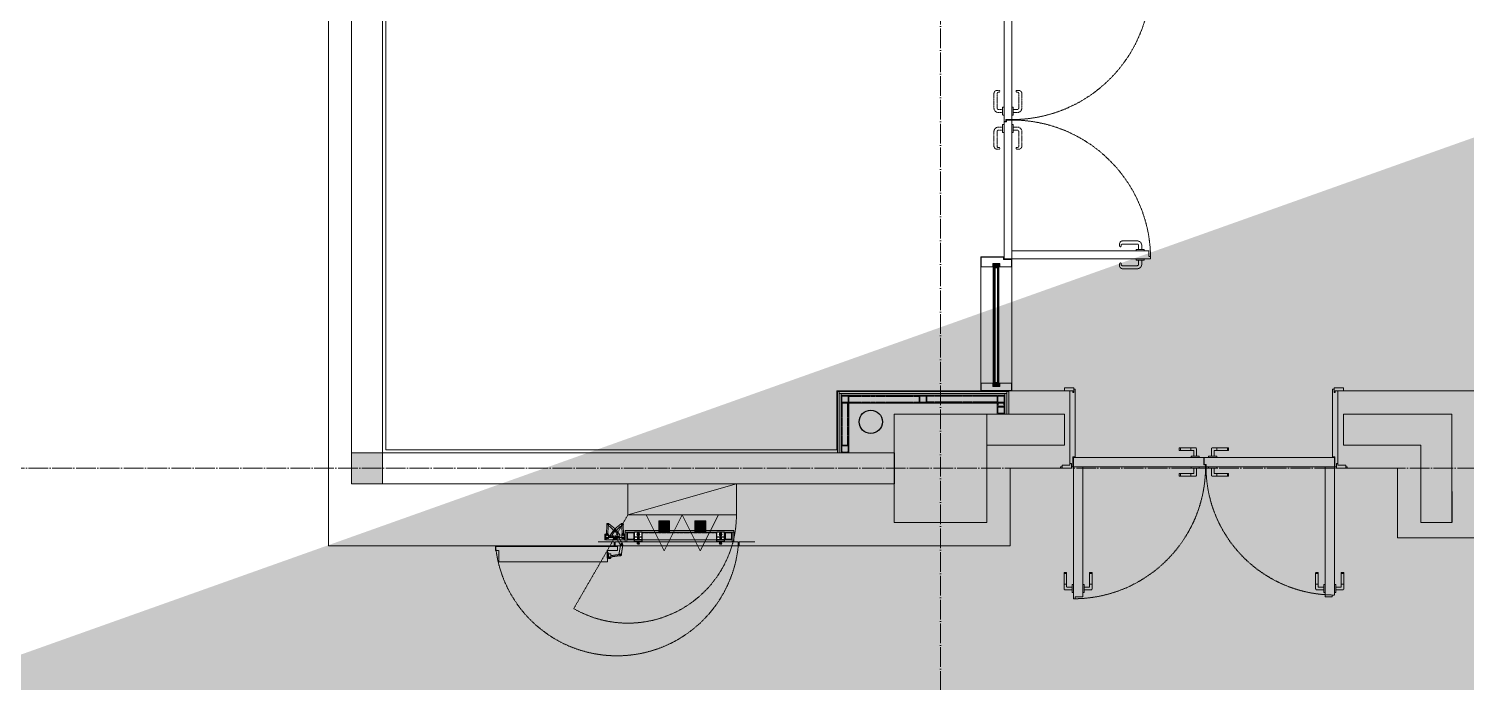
# Model space of a CAD drawing. Header units: millimetres. Extents: x -1346 to 48994, y -3569 to 24186.
# Drawn here: x 7851 to 17127, y 2334 to 6554 of the extents above; entities that cross this region are included whole.
import ezdxf

# ---------------------------------------------------------------- set-up
doc = ezdxf.new("R2010")
doc.units = ezdxf.units.MM
doc.set_wipeout_variables(frame=1)
for name, pattern in [('AD_514 TOWER A HOTEL TYP$0$CENTER', [2, 1.25, -0.25, 0.25, -0.25]), ('DASH', [0.35, 0.25, -0.1]), ('DOTE', [61.468, 50.8, -5.08, 0.508, -5.08]), ('HIDDEN', [0.375, 0.25, -0.125]), ('M-CENTER', [11.25, 7.5, -1.25, 1.25, -1.25])]:
    doc.linetypes.add(name, pattern=pattern)
for name, color, linetype, lineweight in [('BS-DOTE', 134, 'DOTE', 0), ('BS-FIRE-FHC', 12, 'Continuous', 0), ('BS-WALL-BW', 200, 'Continuous', 0), ('BS-WALL-FINISH', 3, 'Continuous', 0), ('BS-WALL-HATCH1', 253, 'Continuous', 0), ('BS-WALL-ORI', 200, 'Continuous', 0), ('DS-DOOR', 60, 'Continuous', 0), ('DS-DOOR-JAMB', 3, 'Continuous', 0)]:
    doc.layers.add(name, color=color, linetype=linetype, lineweight=lineweight)
for name, color, linetype in [('DT-FINE', 146, 'Continuous'), ('DT-HATCH', 250, 'Continuous'), ('PIPE-消防', 1, 'Continuous'), ('WALL', 160, 'Continuous'), ('ZZKJ-GL', 161, 'Continuous'), ('ZZKJ-HID', 6, 'HIDDEN')]:
    doc.layers.add(name, color=color, linetype=linetype)

# ---------------------------------------------------------------- blocks, each defined once
blk = doc.blocks.new('FDSGSERRERRER')
at = {"layer": 'BS-WALL-HATCH1'}
h = blk.add_hatch(color=256, dxfattribs=at)
h.dxf.hatch_style = 1
h.paths.add_polyline_path([(175774.1, 87093.3), (176374.1, 87093.3), (176374.1, 86393.3), (175774.1, 86393.3)])
at = {"layer": 'BS-WALL-BW'}
blk.add_lwpolyline([(175774.1, 87093.3), (176374.1, 87093.3), (176374.1, 86393.3), (175774.1, 86393.3)], close=True, dxfattribs=at)
blk = doc.blocks.new('*U66')
at = {"color": 250}
for p, q in [((192681.3, 86972.9), (192681.9, 86972.9)), ((192681.3, 86960.8), (192681.9, 86960.8)), ((192681.5, 86976.3), (192681.5, 86976.5)), ((192681.5, 86957.4), (192681.5, 86957.3)), ((193423.4, 86972.9), (193422.8, 86972.9)), ((193423.4, 86960.8), (193422.8, 86960.8)), ((193423.2, 86976.3), (193423.2, 86976.5)), ((193423.2, 86957.4), (193423.2, 86957.3))]:
    blk.add_line(p, q, dxfattribs=at)
at = {"layer": 'ZZKJ-GL', "color": 136, "linetype": 'ByBlock', "ltscale": 20}
for p, q in [((192667.4, 86982.8), (192668.7, 86984.2)), ((192667.4, 86977.5), (192667.4, 86982.8)), ((192668.7, 86976.2), (192667.4, 86977.5)), ((192668.7, 86976.2), (192667.4, 86977.5)), ((192668.7, 86957.2), (192667.4, 86955.8)), ((192668.7, 86957.2), (192667.4, 86955.8)), ((192667.4, 86955.8), (192667.4, 86950.5)), ((192667.4, 86950.5), (192668.7, 86949.2)), ((192668.7, 86984.2), (193436, 86984.2)), ((193436, 86976.2), (192668.7, 86976.2)), ((193436, 86957.2), (192668.7, 86957.2)), ((192668.7, 86949.2), (193436, 86949.2)), ((193437.4, 86982.8), (193436, 86984.2)), ((193436, 86976.2), (193437.4, 86977.5)), ((193436, 86976.2), (193437.4, 86977.5)), ((193436, 86957.2), (193437.4, 86955.8)), ((193436, 86957.2), (193437.4, 86955.8)), ((193437.4, 86950.5), (193436, 86949.2)), ((193437.4, 86977.5), (193437.4, 86982.8)), ((193437.4, 86955.8), (193437.4, 86950.5))]:
    blk.add_line(p, q, dxfattribs=at)
at = {"layer": 'ZZKJ-GL', "color": 8, "ltscale": 20}
for p, q in [((192667.4, 86982.8), (193437.4, 86982.8)), ((192667.4, 86977.5), (193437.4, 86977.5)), ((192667.4, 86955.8), (193437.4, 86955.8))]:
    blk.add_line(p, q, dxfattribs=at)
at = {"layer": 'ZZKJ-GL', "color": 8, "linetype": 'ByBlock', "ltscale": 20}
for p, q in [((192668.7, 86976.2), (192668.7, 86957.2)), ((192674.7, 86962.3), (192674.7, 86972.6)), ((192674.7, 86972.6), (192674.7, 86962.3)), ((193430, 86962.3), (193430, 86972.6)), ((193430, 86972.6), (193430, 86962.3)), ((193436, 86976.2), (193436, 86957.2))]:
    blk.add_line(p, q, dxfattribs=at)
for points in [[(192681.5, 86957.5), (192677.2, 86957.5, -0.198912), (192677, 86957.6), (192674.8, 86959.8, -0.198912), (192674.7, 86960.1), (192674.7, 86973.6, -0.198912), (192674.8, 86973.9), (192677, 86976.1, -0.198912), (192677.2, 86976.2), (192681.5, 86976.2, -0.414214), (192681.9, 86975.8), (192681.9, 86957.9, -0.414214)], [(192681, 86958.1), (192677.4, 86958.1, -0.198912), (192677.3, 86958.2), (192675.4, 86960.1, -0.198912), (192675.3, 86960.3), (192675.3, 86973.4, -0.198912), (192675.4, 86973.6), (192677.3, 86975.5, -0.198912), (192677.4, 86975.6), (192681, 86975.6, -0.414214), (192681.3, 86975.3), (192681.3, 86958.4, -0.414214)], [(193423.2, 86957.5), (193427.5, 86957.5, 0.198912), (193427.7, 86957.6), (193429.9, 86959.8, 0.198912), (193430, 86960.1), (193430, 86973.6, 0.198912), (193429.9, 86973.9), (193427.7, 86976.1, 0.198912), (193427.5, 86976.2), (193423.2, 86976.2, 0.414214), (193422.8, 86975.8), (193422.8, 86957.9, 0.414214)], [(193423.7, 86958.1), (193427.3, 86958.1, 0.198912), (193427.4, 86958.2), (193429.4, 86960.1, 0.198912), (193429.4, 86960.3), (193429.4, 86973.4, 0.198912), (193429.4, 86973.6), (193427.4, 86975.5, 0.198912), (193427.3, 86975.6), (193423.7, 86975.6, 0.414214), (193423.4, 86975.3), (193423.4, 86958.4, 0.414214)]]:
    blk.add_lwpolyline(points, format="xyb", close=True, dxfattribs=at)
at = {"layer": 'ZZKJ-HID', "color": 8, "ltscale": 0.01}
blk.add_line((192667.4, 86950.5), (193437.4, 86950.5), dxfattribs=at)
blk = doc.blocks.new('*U118')
at = {"color": 146}
for p, q in [((-24, 0), (24, 0)), ((122.4, 23, 0), (122.4, 28, 0)), ((-26, -9), (-26, -2)), ((-26, -9), (26, -9)), ((-26, -59), (26, -59)), ((-26, -59), (-26, -66)), ((-24, -68), (24, -68)), ((26, -9), (26, -2)), ((26, -59), (26, -66)), ((122.4, -91, 0), (122.4, -96, 0))]:
    blk.add_line(p, q, dxfattribs=at)
at = {"color": 146, "linetype": 'M-CENTER', "lineweight": 0}
for p, q in [((-10, 0), (-10, 26, 0)), ((10, 0), (10, 26, 0)), ((113, 56, 0), (20, 56, 0)), ((114.4, 36, 0), (20, 36, 0)), ((133, 36, 0), (133, 23.2, 0)), ((-10, -68), (-10, -94, 0)), ((10, -68), (10, -94, 0)), ((133, -104, 0), (133, -91.2, 0)), ((114.4, -104, 0), (20, -104, 0)), ((113, -124, 0), (20, -124, 0))]:
    blk.add_line(p, q, dxfattribs=at)
at = {"color": 146}
for centre, start, end in [((-24, -2), 90, 180), ((24, -2), 0, 90), ((-24, -66), 180, 270), ((24, -66), 270, 0)]:
    blk.add_arc(centre, 2, start, end, dxfattribs=at)
at = {"color": 146, "linetype": 'M-CENTER', "lineweight": 0}
for centre, radius, start, end in [((20, 26, 0), 30, 90, 180), ((20, 26, 0), 10, 90, 180), ((113, 36, 0), 20, 0, 90), ((127.7, 23.6, 0), 5.35, 186.64485, 355.02097), ((127.7, -91.6, 0), 5.35, 4.97903, 173.35515), ((20, -94, 0), 30, 180, 270), ((20, -94, 0), 10, 180, 270), ((113, -104, 0), 20, 270, 0)]:
    blk.add_arc(centre, radius, start, end, dxfattribs=at)
at = {"color": 146, "extrusion": (-1.79944e-08, 0, 1)}
for centre, start, end in [((114.4, 28, 0), 0, 90), ((114.4, -96, 0), 270, 0)]:
    blk.add_arc(centre, 8, start, end, dxfattribs=at)
blk = doc.blocks.new('DFGERTE')
at = {"color": 8, "linetype": 'DASH', "ltscale": 20}
for p, q in [((177243.6, 89935.2, 0), (177243.6, 89922.4, 0)), ((177254.2, 89922.2, 0), (177254.2, 89927.2, 0)), ((177262.2, 89935.2, 0), (177356.6, 89935.2, 0)), ((177263.6, 89955.2, 0), (177356.6, 89955.2, 0)), ((177350.6, 89890.2), (177350.6, 89897.2)), ((177402.6, 89890.2), (177350.6, 89890.2)), ((177400.6, 89899.2), (177352.6, 89899.2)), ((177366.6, 89899.2), (177366.6, 89925.2, 0)), ((177386.6, 89899.2), (177386.6, 89925.2, 0)), ((177402.6, 89890.2), (177402.6, 89897.2)), ((177243.6, 89795.2, 0), (177243.6, 89808.1, 0)), ((177254.2, 89808.2, 0), (177254.2, 89803.2, 0)), ((177262.2, 89795.2, 0), (177356.6, 89795.2, 0)), ((177350.6, 89840.2), (177350.6, 89833.2)), ((177402.6, 89840.2), (177350.6, 89840.2)), ((177400.6, 89831.2), (177352.6, 89831.2)), ((177366.6, 89831.2), (177366.6, 89805.2, 0)), ((177386.6, 89831.2), (177386.6, 89805.2, 0)), ((177402.6, 89840.2), (177402.6, 89833.2)), ((177263.6, 89775.2, 0), (177356.6, 89775.2, 0)), ((177219.6, 88191.3, 0), (177219.6, 88178.4, 0)), ((177230.2, 88178.3, 0), (177230.2, 88183.3, 0)), ((177238.2, 88191.3, 0), (177332.6, 88191.3, 0)), ((177239.6, 88211.3, 0), (177332.6, 88211.3, 0)), ((177326.6, 88146.3), (177326.6, 88153.3)), ((177378.6, 88146.3), (177326.6, 88146.3)), ((177376.6, 88155.3), (177328.6, 88155.3)), ((177342.6, 88155.3), (177342.6, 88181.3, 0)), ((177362.6, 88155.3), (177362.6, 88181.3, 0)), ((177378.6, 88146.3), (177378.6, 88153.3)), ((177219.6, 88051.3, 0), (177219.6, 88064.1, 0)), ((177230.2, 88064.3, 0), (177230.2, 88059.3, 0)), ((177238.2, 88051.3, 0), (177332.6, 88051.3, 0)), ((177239.6, 88031.3, 0), (177332.6, 88031.3, 0)), ((177326.6, 88096.3), (177326.6, 88089.3)), ((177378.6, 88096.3), (177326.6, 88096.3)), ((177376.6, 88087.3), (177328.6, 88087.3)), ((177342.6, 88087.3), (177342.6, 88061.3, 0)), ((177362.6, 88087.3), (177362.6, 88061.3, 0)), ((177378.6, 88096.3), (177378.6, 88089.3))]:
    blk.add_line(p, q, dxfattribs=at)
for points in [[(176524.1, 89890.3), (176524.1, 88994.8), (176486.1, 88994.8), (176486.1, 88982.8), (176474.1, 88982.8), (176474.1, 89890.3)], [(176489.1, 88979.8), (176489.1, 88991.8), (176524.1, 88991.8), (176524.1, 88096.3), (176474.1, 88096.3), (176474.1, 88979.8)]]:
    blk.add_lwpolyline(points, close=True)
for points in [[(176524.1, 89890.3), (177419.6, 89890.3), (177419.6, 89872.3), (177431.6, 89872.3), (177431.6, 89840.2), (176524.1, 89840.2)], [(177407.6, 88111.3), (177419.6, 88111.3), (177419.6, 88096.3), (176524.1, 88096.3), (176524.1, 88146.3), (177407.6, 88146.3)]]:
    blk.add_lwpolyline(points, close=True, dxfattribs=at)
for centre, radius, start, end in [((176524.1, 89890.3), 895.5, 270, 0), ((177263.6, 89935.2, 0), 20, 90, 180), ((177248.9, 89922.9, 0), 5.35, 184.97903, 353.35515), ((177352.6, 89897.2), 2, 90, 180), ((177356.6, 89925.2, 0), 30, 0, 90), ((177356.6, 89925.2, 0), 10, 0, 90), ((177400.6, 89897.2), 2, 0, 90), ((177248.9, 89807.6, 0), 5.35, 6.64485, 175.02097), ((177263.6, 89795.2, 0), 20, 180, 270), ((177352.6, 89833.2), 2, 180, 270), ((177356.6, 89805.2, 0), 10, 270, 0), ((177356.6, 89805.2, 0), 30, 270, 0), ((177400.6, 89833.2), 2, 270, 0), ((176524.1, 88096.3), 895.5, 0.00099, 90), ((177239.6, 88191.3, 0), 20, 90, 180), ((177224.9, 88178.9, 0), 5.35, 184.97903, 353.35515), ((177328.6, 88153.3), 2, 90, 180), ((177332.6, 88181.3, 0), 30, 0, 90), ((177332.6, 88181.3, 0), 10, 0, 90), ((177376.6, 88153.3), 2, 0, 90), ((177224.9, 88063.6, 0), 5.35, 6.64485, 175.02097), ((177239.6, 88051.3, 0), 20, 180, 270), ((177328.6, 88089.3), 2, 180, 270), ((177332.6, 88061.3, 0), 10, 270, 0), ((177332.6, 88061.3, 0), 30, 270, 0), ((177376.6, 88089.3), 2, 270, 0)]:
    blk.add_arc(centre, radius, start, end, dxfattribs=at)
at = {"color": 8, "linetype": 'DASH', "ltscale": 20, "extrusion": (1.79944e-08, 0, 1)}
for centre, start, end in [((177262.2, 89927.2, 0), 90, 180), ((177262.2, 89803.2, 0), 180, 270), ((177238.2, 88183.3, 0), 90, 180), ((177238.2, 88059.3, 0), 180, 270)]:
    blk.add_arc(centre, 8, start, end, dxfattribs=at)
at = {"xscale": -1, "rotation": 270}
blk.add_blockref('*U118', (176533.1, 89049.8), dxfattribs=at)
at = {"rotation": 270}
blk.add_blockref('*U118', (176533.1, 88936.8), dxfattribs=at)
blk = doc.blocks.new('*U117')
at = {"color": 146}
for p, q in [((0, 121), (0, 128)), ((0, 121), (52, 121)), ((2, 130), (50, 130)), ((17.5, 177), (17.5, 130)), ((22.5, 182), (127, 182)), ((34.5, 164), (34.5, 130)), ((35.5, 165), (127, 165)), ((52, 121), (52, 128)), ((53, 182), (53, 165)), ((121.5, 182), (121.5, 165)), ((129, 180), (129, 167)), ((0, 61), (52, 61)), ((0, 61), (0, 54)), ((2, 52), (50, 52)), ((17.5, 5), (17.5, 52)), ((22.5, 0), (127, 0)), ((34.5, 18), (34.5, 52)), ((35.5, 17), (127, 17)), ((52, 61), (52, 54)), ((53, 0), (53, 17)), ((121.5, 0), (121.5, 17)), ((129, 2), (129, 15))]:
    blk.add_line(p, q, dxfattribs=at)
for centre, radius, start, end in [((2, 128), 2, 90, 180), ((22.5, 177), 5, 90, 180), ((35.5, 164), 1, 90, 180), ((50, 128), 2, 0, 90), ((127, 180), 2, 0, 90), ((127, 167), 2, 270, 0), ((2, 54), 2, 180, 270), ((22.5, 5), 5, 180, 270), ((35.5, 18), 1, 180, 270), ((50, 54), 2, 270, 0), ((127, 15), 2, 0, 90), ((127, 2), 2, 270, 0)]:
    blk.add_arc(centre, radius, start, end, dxfattribs=at)
blk = doc.blocks.new('FSDGS')
at = {"color": 8, "linetype": 'DASH', "ltscale": 15}
for p, q in [((106263.7, 90644.4), (106263.7, 90631.4)), ((106370.2, 90646.4), (106265.7, 90646.4)), ((106357.2, 90629.4), (106265.7, 90629.4)), ((106271.2, 90646.4), (106271.2, 90629.4)), ((106339.7, 90646.4), (106339.7, 90629.4)), ((106358.2, 90628.4), (106358.2, 90594.4)), ((106375.2, 90641.4), (106375.2, 90594.4)), ((106340.7, 90585.4), (106340.7, 90592.4)), ((106392.7, 90585.4), (106340.7, 90585.4)), ((106390.7, 90594.4), (106342.7, 90594.4)), ((106392.7, 90585.4), (106392.7, 90592.4)), ((106263.7, 90466.4), (106263.7, 90479.4)), ((106357.2, 90481.4), (106265.7, 90481.4)), ((106370.2, 90464.4), (106265.7, 90464.4)), ((106271.2, 90464.4), (106271.2, 90481.4)), ((106339.7, 90464.4), (106339.7, 90481.4)), ((106340.7, 90525.4), (106340.7, 90518.4)), ((106392.7, 90525.4), (106340.7, 90525.4)), ((106390.7, 90516.4), (106342.7, 90516.4)), ((106358.2, 90482.4), (106358.2, 90516.4)), ((106375.2, 90469.4), (106375.2, 90516.4)), ((106392.7, 90525.4), (106392.7, 90518.4)), ((106263.7, 89020.5), (106263.7, 89007.5)), ((106370.2, 89022.5), (106265.7, 89022.5)), ((106357.2, 89005.5), (106265.7, 89005.5)), ((106271.2, 89022.5), (106271.2, 89005.5)), ((106339.7, 89022.5), (106339.7, 89005.5)), ((106340.7, 88961.5), (106340.7, 88968.5)), ((106392.7, 88961.5), (106340.7, 88961.5)), ((106390.7, 88970.5), (106342.7, 88970.5)), ((106358.2, 89004.5), (106358.2, 88970.5)), ((106375.2, 89017.5), (106375.2, 88970.5)), ((106392.7, 88961.5), (106392.7, 88968.5)), ((106340.7, 88901.5), (106340.7, 88894.5)), ((106392.7, 88901.5), (106340.7, 88901.5)), ((106390.7, 88892.5), (106342.7, 88892.5)), ((106358.2, 88858.5), (106358.2, 88892.5)), ((106375.2, 88845.5), (106375.2, 88892.5)), ((106392.7, 88901.5), (106392.7, 88894.5)), ((106263.7, 88842.5), (106263.7, 88855.5)), ((106357.2, 88857.5), (106265.7, 88857.5)), ((106370.2, 88840.5), (106265.7, 88840.5)), ((106271.2, 88840.5), (106271.2, 88857.5)), ((106339.7, 88840.5), (106339.7, 88857.5))]:
    blk.add_line(p, q, dxfattribs=at)
for points in [[(105581.2, 90585.4), (105581.2, 89756.9), (105566.2, 89756.9), (105566.2, 89744.9), (105521.2, 89744.9), (105521.2, 90585.4)], [(105581.2, 88901.4), (105581.2, 89753.9), (105569.2, 89753.9), (105569.2, 89741.9), (105521.2, 89741.9), (105521.2, 88901.4)]]:
    blk.add_lwpolyline(points, close=True)
for points in [[(105581.2, 90585.4), (106409.7, 90585.4), (106409.7, 90570.4), (106421.7, 90570.4), (106421.7, 90525.4), (105581.2, 90525.4)], [(105581.2, 88901.4), (106433.7, 88901.4), (106433.7, 88913.5), (106421.7, 88913.5), (106421.7, 88961.5), (105581.2, 88961.4)]]:
    blk.add_lwpolyline(points, close=True, dxfattribs=at)
for centre, radius, start, end in [((106265.7, 90644.4), 2, 90, 180), ((106265.7, 90631.4), 2, 180, 270), ((106357.2, 90628.4), 1, 0, 90), ((106370.2, 90641.4), 5, 0, 90), ((105581.2, 90585.4), 828.5, 269.99811, 359.61863), ((106342.7, 90592.4), 2, 90, 180), ((106390.7, 90592.4), 2, 0, 90), ((106265.7, 90479.4), 2, 90, 180), ((106265.7, 90466.4), 2, 180, 270), ((106342.7, 90518.4), 2, 180, 270), ((106357.2, 90482.4), 1, 270, 0), ((106370.2, 90469.4), 5, 270, 0), ((106390.7, 90518.4), 2, 270, 0), ((105581.2, 88901.4), 852.5, 0, 90), ((106265.7, 89020.5), 2, 90, 180), ((106265.7, 89007.5), 2, 180, 270), ((106342.7, 88968.5), 2, 90, 180), ((106357.2, 89004.5), 1, 0, 90), ((106370.2, 89017.5), 5, 0, 90), ((106390.7, 88968.5), 2, 0, 90), ((106342.7, 88894.5), 2, 180, 270), ((106390.7, 88894.5), 2, 270, 0), ((106265.7, 88855.5), 2, 90, 180), ((106265.7, 88842.5), 2, 180, 270), ((106357.2, 88858.5), 1, 270, 0), ((106370.2, 88845.5), 5, 270, 0)]:
    blk.add_arc(centre, radius, start, end, dxfattribs=at)
at = {"rotation": 90.00000000000003}
blk.add_blockref('*U117', (105642.2, 89773.9), dxfattribs=at)
at = {"xscale": -1, "rotation": 90}
blk.add_blockref('*U117', (105642.2, 89712.9), dxfattribs=at)
blk = doc.blocks.new('SDFGSFGER')
for points in [[(196234.1, 87233.3), (196234.1, 87263.3), (196174.1, 87263.3), (196174.1, 87243.3), (196228.1, 87243.3), (196228.1, 87233.3), (196234.1, 87233.3)], [(196229.1, 86753.3), (196229.1, 86816.2), (196244.1, 86816.2), (196244.1, 87253.3), (196234.1, 87253.3), (196234.1, 87233.3), (196228.1, 87233.3), (196228.1, 87243.3), (196209.1, 87243.3), (196209.1, 86773.3), (196219.1, 86773.3), (196219.1, 86753.3), (196229.1, 86753.3)], [(197919.1, 86753.3), (197919.1, 86816.2), (197904.1, 86816.2), (197904.1, 87253.3), (197914.1, 87253.3), (197914.1, 87233.3), (197920.1, 87233.3), (197920.1, 87243.3), (197939.1, 87243.3), (197939.1, 86773.3), (197929.1, 86773.3), (197929.1, 86753.3), (197919.1, 86753.3)], [(197914.1, 87233.3), (197914.1, 87263.3), (197974.1, 87263.3), (197974.1, 87243.3), (197920.1, 87243.3), (197920.1, 87233.3), (197914.1, 87233.3)], [(196219.1, 86743.3), (196219.1, 86773.3), (196209.1, 86773.3), (196209.1, 86763.3), (196159.1, 86763.3), (196159.1, 86743.3), (196219.1, 86743.3)], [(197929.1, 86743.3), (197929.1, 86773.3), (197939.1, 86773.3), (197939.1, 86763.3), (197989.1, 86763.3), (197989.1, 86743.3), (197929.1, 86743.3)]]:
    blk.add_lwpolyline(points)
blk = doc.blocks.new('FDSRTEW')
for p, q in [((145586.6, 110757.2), (145586.6, 110957.2)), ((145586.6, 110957.2), (146286.6, 110957.2)), ((145586.6, 110957.2), (146286.6, 110757.2)), ((146286.6, 110957.2), (146286.6, 110757.2)), ((146286.6, 110757.2), (145586.6, 110757.2))]:
    blk.add_line(p, q)
blk.add_solid([(146286.6, 110957.2), (146286.6, 110757.2), (145586.6, 110957.2)])
at = {"layer": 'BS-FIRE-FHC', "color": 8, "linetype": 'DASH', "ltscale": 20}
blk.add_line((146286.6, 110757.2), (146636.6, 110150.9), dxfattribs=at)
blk.add_arc((146286.6, 110757.2), 700, 180, 300, dxfattribs=at)
blk = doc.blocks.new('A$C5A634830')
at = {"color": 8, "linetype": 'DASH', "ltscale": 3}
for p, q in [((32, 365), (38, 365)), ((32, 344), (38, 344)), ((116, 348), (145, 297)), ((134, 352), (163, 302)), ((58, 231), (58, 196)), ((147, 292), (135, 225)), ((153, 223), (164, 294))]:
    blk.add_line(p, q, dxfattribs=at)
for points in [[(32, 375), (38, 375), (38, 333), (32, 333)], [(50, 229), (57, 229), (57, 240), (50, 240)], [(50, 240), (57, 240), (57, 198), (50, 198)], [(50, 229), (57, 229), (57, 240), (50, 240)], [(50, 208), (57, 208), (57, 198), (50, 198)], [(50, 208), (57, 208), (57, 198), (50, 198)]]:
    blk.add_lwpolyline(points, close=True, dxfattribs=at)
for points in [[(39, 378), (49, 378, -0.408811), (58, 369), (58, 342)], [(58, 355, -0.112796), (61, 357, -0.000474), (116, 348, -0.111149), (123, 345, 1.413237), (126, 359, -0.108915), (118, 358, -0.010441), (63, 366, -0.169662), (58, 369, 10.318106)], [(58, 231), (77, 231), (77, 204, -0.418247), (68, 196)], [(58, 196), (68, 196, 0.408811), (77, 204), (77, 224)], [(77, 218, 0.112796), (80, 217, 0.000474), (135, 225, 0.111149), (142, 228, -1.413237), (145, 214, 0.108915), (137, 216, 0.010441), (82, 208, 0.169662), (77, 204, -10.318106)]]:
    blk.add_lwpolyline(points, format="xyb", dxfattribs=at)
blk.add_lwpolyline([(58, 342), (39, 342), (39, 378)], dxfattribs=at)
for centre, radius in [((49, 369), 3.64), ((127, 351), 3.64), ((146, 222), 3.64), ((155, 297), 9.38), ((155, 297), 3.64), ((67, 204), 3.64)]:
    blk.add_circle(centre, radius, dxfattribs=at)
blk = doc.blocks.new('二维可调铰链侧视图')
at = {"color": 144}
for p, q in [((10630.5, 10994.2), (10621.9, 10994.2)), ((10621.9, 10962.9), (10621.9, 10994.2)), ((10731.7, 10994.2), (10740.2, 10994.2)), ((10740.2, 10962.9), (10740.2, 10994.2))]:
    blk.add_line(p, q, dxfattribs=at)
for points in [[(10634.2, 10996.6), (10626.2, 10997), (10628.9, 11044.9, 0.125434), (10627.6, 11052, 16.5051)], [(10634.2, 10996.6), (10636.6, 11038.2, -0.038969), (10637.6, 11045.8, -0.108915), (10640.4, 11051.8, 0.576933), (10632.8, 11060.8, 0.467431), (10627.6, 11052, 3.395268)], [(10658.5, 10969.3), (10650.8, 10981.1, -0.303538), (10650.9, 10986.6), (10671.6, 11015.4, 0.135539), (10637.6, 11045.8, 0.634582)], [(10703.7, 10969.3), (10711.3, 10981.1, 0.303538), (10711.3, 10986.6), (10690.6, 11015.4, -0.135539), (10724.6, 11045.8, -0.634582)], [(10727.9, 10996.6), (10725.6, 11038.2, 0.038969), (10724.6, 11045.8, 0.108915), (10721.8, 11051.8, -0.576933), (10729.4, 11060.8, -0.467431), (10734.6, 11052, -3.395268)], [(10727.9, 10996.6), (10735.9, 10997), (10733.2, 11044.9, -0.125434), (10734.6, 11052, -16.5051)], [(10621.9, 10962.9), (10638.2, 10962.9), (10638.2, 10986.6, 0.418247), (10630.5, 10994.2)], [(10636.2, 10991.7, -0.169662), (10634.2, 10996.6, 0.254393)], [(10672.4, 10969.3), (10664.6, 10977.9, -0.326482), (10663.5, 10988), (10676.5, 11006, -0.253977), (10680.6, 11007.8, -0.023635)], [(10689.7, 10969.3), (10697.6, 10977.9, 0.326482), (10698.6, 10988), (10685.6, 11006, 0.253977), (10681.6, 11007.8, 0.023635)], [(10740.2, 10962.9), (10724, 10962.9), (10724, 10986.6, -0.418247), (10731.7, 10994.2)], [(10725.9, 10991.7, 0.169662), (10727.9, 10996.6, -0.254393)]]:
    blk.add_lwpolyline(points, format="xyb", dxfattribs=at)
for points in [[(10615.2, 10955), (10620.6, 10955), (10620.6, 10992.3), (10615.2, 10992.3)], [(10615.2, 10983.2), (10620.6, 10983.2), (10620.6, 10992.3), (10615.2, 10992.3)], [(10615.2, 10964.7), (10620.6, 10964.7), (10620.6, 10955), (10615.2, 10955)], [(10623, 10955), (10680.2, 10955), (10680.2, 10969.3), (10623, 10969.3)], [(10682.3, 10955), (10739.6, 10955), (10739.6, 10969.3), (10682.3, 10969.3)], [(10746.9, 10955), (10741.5, 10955), (10741.5, 10992.3), (10746.9, 10992.3)], [(10741.5, 10982.9), (10746.9, 10982.9), (10746.9, 10992.3), (10741.5, 10992.3)], [(10741.5, 10964.1), (10746.9, 10964.1), (10746.9, 10955), (10741.5, 10955)]]:
    blk.add_lwpolyline(points, close=True, dxfattribs=at)
for centre, radius in [((10634, 11054.1), 3.2), ((10728.2, 11054.1), 3.2), ((10629.9, 10986.5), 3.2), ((10672.5, 10960.4), 3.2), ((10681.1, 11016), 8.26), ((10681.1, 11016), 3.2), ((10689.6, 10960.4), 3.2), ((10732.3, 10986.5), 3.2)]:
    blk.add_circle(centre, radius, dxfattribs=at)
for centre, radius, start, end in [((9942.9, 10129.4), 1161.2, 50.53052, 53.20664), ((11419.2, 10129.4), 1161.2, 126.79336, 129.46948), ((10619.1, 10999.3), 7.43, 316.86712, 342.60923), ((10743, 10999.3), 7.43, 197.39077, 223.13288)]:
    blk.add_arc(centre, radius, start, end, dxfattribs=at)
at = {"xscale": 0.8788055154895038, "yscale": 0.8788055154895038, "zscale": 0.8788055154895038}
blk.add_blockref('A$C5A634830', (10587.2, 10662.3), dxfattribs=at)
blk = doc.blocks.new('*U52')
blk.add_blockref('二维可调铰链侧视图', (0, 0))
blk = doc.blocks.new('*U119')
at = {"ltscale": 1.2}
h = blk.add_hatch(dxfattribs=at)
h.set_pattern_fill('ANSI32', color=250, scale=0.85)
h.set_pattern_definition([(45, (-52203.2637, -24365.691), (-2.86245664, 2.86245664), []), (45, (-52201.3554, -24365.691), (-2.86245664, 2.86245664), [])])
edge = h.paths.add_edge_path(flags=16)
edge.add_line((8, -5), (42, -5))
edge.add_arc((42, -8), 3, 0, 90, ccw=False)
edge.add_line((45, -8), (45, -42))
edge.add_arc((42, -42), 3, -90, 0, ccw=False)
edge.add_line((42, -45), (8, -45))
edge.add_arc((8, -42), 3, 180, 270, ccw=False)
edge.add_line((5, -42), (5, -8))
edge.add_arc((8, -8), 3, 90, 180, ccw=False)
h.paths.add_polyline_path([(0, 0), (50, 0), (50, -50), (0, -50)])
at = {"color": 144, "ltscale": 1.2}
blk.add_lwpolyline([(0, 0), (50, 0), (50, -50), (0, -50)], close=True, dxfattribs=at)
blk.add_lwpolyline([(8, -5), (42, -5, -0.414214), (45, -8), (45, -42, -0.414214), (42, -45), (8, -45, -0.414214), (5, -42), (5, -8, -0.414214)], format="xyb", close=True, dxfattribs=at)
blk = doc.blocks.new('*U53')
at = {"color": 250, "linetype": 'AD_514 TOWER A HOTEL TYP$0$CENTER', "lineweight": -3}
blk.add_line((-43.9, -24.5), (537.2, -24.5), dxfattribs=at)
at = {"color": 146, "ltscale": 1.2}
blk.add_lwpolyline([(-43.9, 20.5), (537.2, 20.5), (537.2, -29.5), (-43.9, -29.5)], close=True, dxfattribs=at)
blk = doc.blocks.new('GJ666')
blk.add_wipeout([(-5954, -14386.8), (-5904, -14386.8), (-5904, -14447.8), (-5954, -14447.8)])
at = {"layer": 'DT-HATCH'}
h = blk.add_hatch(dxfattribs=at)
h.set_pattern_fill('ANSI37', color=256, scale=0.75, angle=-90)
h.set_pattern_definition([(315, (9908.2913, -20663.051), (0.84189901, 0.84189901), []), (45, (9908.2913, -20663.051), (-0.84189901, 0.84189901), [])])
h.paths.add_polyline_path([(-5904, -14447.8), (-5904, -14449.9), (-5954, -14449.9), (-5954, -14447.8)])
for p, q in [((-5954, -14416.8), (-5954, -14386.8)), ((-5904, -14386.8), (-5954, -14386.8)), ((-5954, -14447.8), (-5954, -14416.8)), ((-5954, -14416.8), (-5904, -14416.8)), ((-5904, -14436.2), (-5954, -14436.2)), ((-5904, -14447.8), (-5954, -14447.8)), ((-5923.5, -14458.2), (-5934.5, -14458.2)), ((-5934, -14460.5), (-5929.6, -14458.4)), ((-5933.9, -14461.6), (-5929.1, -14459.3)), ((-5929.7, -14460.7), (-5929.7, -14461.8)), ((-5924.1, -14461.6), (-5928.9, -14459.3)), ((-5924, -14460.5), (-5928.4, -14458.4)), ((-5928.2, -14460.7), (-5928.2, -14461.8)), ((-5904, -14416.8), (-5904, -14386.8)), ((-5904, -14447.8), (-5904, -14416.8))]:
    blk.add_line(p, q)
at = {"color": 250}
for p, q in [((-5935.9, -14402.2), (-5921.5, -14402.2)), ((-5935.9, -14427.2), (-5921.5, -14427.2)), ((-5929, -14409), (-5929, -14395.4)), ((-5929, -14425), (-5929, -14411.4)), ((-5929, -14434), (-5929, -14420.4))]:
    blk.add_line(p, q, dxfattribs=at)
at = {"extrusion": (0.11613, 0, 0.993234)}
for p, q in [((-5935.7, -14461.8), (-5934.5, -14458.2)), ((-5935.7, -14461.8), (-5922.2, -14461.8)), ((-5934.5, -14458.2), (-5934.5, -14449.9)), ((-5923.7, -14460.3), (-5924.5, -14458.2)), ((-5923.5, -14458.2), (-5923.5, -14449.9)), ((-5922.2, -14461.8), (-5923.5, -14458.2))]:
    blk.add_line(p, q, dxfattribs=at)
at = {"extrusion": (-0.11613, 0, 0.993234)}
blk.add_line((-5934.3, -14460.3), (-5933.5, -14458.2), dxfattribs=at)
at = {"color": 8}
for p, q in [((-5934, -14397), (-5934, -14394.7)), ((-5934, -14409.7), (-5934, -14407.5)), ((-5924, -14397), (-5924, -14394.7)), ((-5924, -14409.7), (-5924, -14407.5))]:
    blk.add_line(p, q, dxfattribs=at)
for points in [[(-5904, -14447.8), (-5904, -14449.9), (-5954, -14449.9), (-5954, -14447.8)], [(-5931.6, -14406.7), (-5926.4, -14406.7), (-5923.8, -14402.2), (-5926.4, -14397.7), (-5931.6, -14397.7), (-5934.2, -14402.2)], [(-5931.6, -14431.7), (-5926.4, -14431.7), (-5923.8, -14427.2), (-5926.4, -14422.7), (-5931.6, -14422.7), (-5934.2, -14427.2)]]:
    blk.add_lwpolyline(points, close=True)
for centre, radius in [((-5929, -14402.2), 7.25), ((-5929, -14402.2), 4.5), ((-5929, -14402.2), 4.5), ((-5929, -14427.2), 4.5), ((-5929, -14427.2), 4.5)]:
    blk.add_circle(centre, radius, dxfattribs=at)
for centre in [(-5929, -14402.2), (-5929, -14427.2)]:
    blk.add_circle(centre, 3)
for centre, radius, start, end in [((-5934.4, -14460.8), 1, 185.70228, 303.1693), ((-5934.1, -14460.3), 0.2, 164.65364, 303.1693), ((-5929, -14460.7), 0.75, 0, 180), ((-5929, -14459.2), 1, 55.25311, 124.74689), ((-5929, -14459.5), 0.2, 55.18372, 124.81628), ((-5923.6, -14460.8), 1, 236.8307, 354.25422), ((-5923.9, -14460.3), 0.2, 236.8307, 15.34636)]:
    blk.add_arc(centre, radius, start, end)
for centre, start, end in [((-5929, -14394.7), 0, 180), ((-5929, -14409.7), 180, 0)]:
    blk.add_arc(centre, 5, start, end, dxfattribs=at)
at = {"color": 250}
blk.add_arc((-5929, -14402.2), 2.5, 0, 270, dxfattribs=at)
blk = doc.blocks.new('RTYETR')
at = {"color": 8, "linetype": 'DASH', "ltscale": 20}
blk.add_lwpolyline([(62921, 87793.9), (62134.4, 87793.9), (62134.4, 87818.9), (62154.4, 87818.9), (62154.4, 87891.9), (62855.4, 87891.9), (62855.4, 87818.9), (62921, 87818.9), (62921, 87793.9)], dxfattribs=at)
at = {"ltscale": 15}
blk.add_lwpolyline([(62905.1, 87788.4), (62905.1, 87763.4), (63700.1, 87763.4), (63700.1, 87788.4)], close=True, dxfattribs=at)
at = {"color": 8}
for points in [[(62970.7, 87700.3), (62970.7, 87763.4), (62980.7, 87763.4), (62980.7, 87700.3)], [(63661.8, 87700.3), (63661.8, 87763.4), (63671.8, 87763.4), (63671.8, 87700.3)], [(62970.7, 87700.3), (63671.8, 87700.3), (63671.8, 87690.3), (62970.7, 87690.3)]]:
    blk.add_lwpolyline(points, close=True, dxfattribs=at)
at = {"layer": 'DS-DOOR', "ltscale": 15, "xscale": -1}
for name, p, rotation in [('*U52', (52223.8, 98705.3), 179.9999819056038), ('*U119', (62980.7, 87700.3), 179.9999819056038), ('*U53', (63567.9, 87729.8), 359.9999819056038), ('*U119', (63611.8, 87700.3), 179.9999819056038)]:
    blk.add_blockref(name, p, dxfattribs=dict(at, rotation=rotation))
at = {"layer": 'DT-FINE', "xscale": -1, "rotation": 180}
blk.add_blockref('GJ666', (69515.8, 73313.5), dxfattribs=at)
at = {"color": 8, "linetype": 'DASH', "ltscale": 20}
blk.add_arc((62917, 87712.5), 786.8, 5.53376, 174.06423, dxfattribs=at)
at = {"layer": 'DT-FINE', "xscale": -1, "rotation": 180}
blk.add_blockref('GJ666', (68984.7, 73313.5), dxfattribs=at)
blk = doc.blocks.new('FDGDSGDDSS')
at = {"layer": 'BS-DOTE', "ltscale": 2.5}
blk.add_line((78371.2, 81618.3), (78371.2, 105053.9), dxfattribs=at)
blk.add_lwpolyline([(65571.2, 86743.3), (111471.2, 86743.3)], dxfattribs=at)
blk = doc.blocks.new('FSRW')
for p, q in [((144506, 110249), (144662, 109938)), ((144506, 110249), (144818, 110249)), ((144662, 109938), (144818, 110249)), ((144818, 110249), (144973, 109938)), ((144818, 110249), (145129, 110249)), ((144973, 109938), (145129, 110249)), ((144615, 110197), (144615, 110104)), ((144709, 110197), (144615, 110197)), ((144615, 110104), (144709, 110104)), ((144709, 110104), (144709, 110197)), ((144926, 110197), (144926, 110104)), ((145020, 110197), (144926, 110197)), ((144926, 110104), (145020, 110104)), ((145020, 110104), (145020, 110197))]:
    blk.add_line(p, q)
at = {"const_width": 93.3}
for points in [[(144662, 110197), (144662, 110104)], [(144973, 110197), (144973, 110104)]]:
    blk.add_lwpolyline(points, dxfattribs=at)
blk = doc.blocks.new('FSGFDSE')
at = {"color": 144, "ltscale": 1.2}
blk.add_lwpolyline([(102071.2, 101293.3), (102121.2, 101293.3), (102121.2, 101243.3), (102071.2, 101243.3)], close=True, dxfattribs=at)
blk.add_lwpolyline([(102079.2, 101288.3), (102113.2, 101288.3, -0.414214), (102116.2, 101285.3), (102116.2, 101251.3, -0.414214), (102113.2, 101248.3), (102079.2, 101248.3, -0.414214), (102076.2, 101251.3), (102076.2, 101285.3, -0.414214)], format="xyb", close=True, dxfattribs=at)
blk = doc.blocks.new('*U128')
at = {"color": 250, "linetype": 'AD_514 TOWER A HOTEL TYP$0$CENTER', "lineweight": -3}
for p, q in [((-147.3, 31), (225.5, 31)), ((-147.3, -0.1), (225.5, -0.1))]:
    blk.add_line(p, q, dxfattribs=at)
at = {"color": 144, "ltscale": 1.2}
blk.add_lwpolyline([(-147.3, 36), (225.5, 36), (225.5, -5.1), (-147.3, -5.1)], close=True, dxfattribs=at)
blk = doc.blocks.new('*U127')
at = {"color": 250, "linetype": 'AD_514 TOWER A HOTEL TYP$0$CENTER', "lineweight": -3}
for p, q in [((-130.8, 31), (91.9, 31)), ((-130.8, -0.1), (91.9, -0.1))]:
    blk.add_line(p, q, dxfattribs=at)
at = {"color": 144, "ltscale": 1.2}
blk.add_lwpolyline([(-130.8, 36), (91.9, 36), (91.9, -5.1), (-130.8, -5.1)], close=True, dxfattribs=at)
blk = doc.blocks.new('*U129')
at = {"color": 250, "linetype": 'AD_514 TOWER A HOTEL TYP$0$CENTER', "lineweight": -3}
for p, q in [((-106.2, 31), (266.6, 31)), ((-106.2, -0.1), (266.6, -0.1))]:
    blk.add_line(p, q, dxfattribs=at)
at = {"color": 144, "ltscale": 1.2}
blk.add_lwpolyline([(-106.2, 36), (266.6, 36), (266.6, -5.1), (-106.2, -5.1)], close=True, dxfattribs=at)
blk = doc.blocks.new('*U130')
at = {"color": 250, "linetype": 'AD_514 TOWER A HOTEL TYP$0$CENTER', "lineweight": -3}
for p, q in [((249.3, 31), (266.6, 31)), ((249.3, -0.1), (266.6, -0.1))]:
    blk.add_line(p, q, dxfattribs=at)
at = {"color": 144, "ltscale": 1.2}
blk.add_lwpolyline([(249.3, 36), (266.6, 36), (266.6, -5.1), (249.3, -5.1)], close=True, dxfattribs=at)

msp = doc.modelspace()

# ---------------------------------------------------------------- hatches: boundary and pattern name
at = {"layer": 'BS-WALL-FINISH'}
h = msp.add_hatch(dxfattribs=at)
h.set_pattern_fill('ANSI37', color=250, angle=270)
h.set_pattern_definition([(315, (-6116.722, 278052.633), (2.24506403, 2.24506403), []), (45, (-6116.722, 278052.633), (-2.24506403, 2.24506403), [])])
h.paths.add_polyline_path([(14072.8, 5025.8), (14072.8, 5035.8), (14115.8, 5035.8), (14115.8, 5025.8)])
h = msp.add_hatch(dxfattribs=at)
h.set_pattern_fill('ANSI37', color=250, angle=270)
h.set_pattern_definition([(315, (-6116.722, 278502.633), (2.24506403, 2.24506403), []), (45, (-6116.722, 278502.633), (-2.24506403, 2.24506403), [])])
h.paths.add_polyline_path([(14072.8, 4255.8), (14072.8, 4245.8), (14115.8, 4245.8), (14115.8, 4255.8)])
at = {"layer": 'BS-WALL-ORI'}
h = msp.add_hatch(color=253, dxfattribs=at)
h.dxf.hatch_style = 1
h.paths.add_polyline_path([(40934.3, 1240.8), (40734.3, 1240.8), (40734.3, 1040.8), (40934.3, 1040.8)], flags=17)
edge = h.paths.add_edge_path()
edge.add_line((2684.3, 690.8), (45084.3, 690.8))
edge.add_line((44484.3, 15665.8), (44734.3, 15665.8))
h = msp.add_hatch(color=253, dxfattribs=at)
h.dxf.hatch_style = 1
h.paths.add_polyline_path([(9934.3, 3815.8), (10134.3, 3815.8), (10134.3, 3615.8), (9934.3, 3615.8)])

# ---------------------------------------------------------------- linework, layer by layer
at = {"layer": 'BS-WALL-FINISH', "color": 8}
for p, q in [((13994.3, 4265.8), (13994.3, 5015.8)), ((14194.3, 4265.8), (14194.3, 5015.8))]:
    msp.add_line(p, q, dxfattribs=at)
at = {"layer": 'BS-WALL-FINISH'}
for points in [[(14194.3, 4215.8), (14569.3, 4215.8), (14569.3, 3735.8), (14519.3, 3735.8), (14519.3, 3725.8), (14509.3, 3725.8), (14509.3, 3715.8), (14184.3, 3715.8), (14184.3, 3215.8), (9784.3, 3215.8), (9784.3, 15710.6)], [(13994.3, 4215.8), (13064.3, 4215.8), (13064.3, 3835.8), (10154.3, 3835.8), (10154.3, 11095.8), (11739.4, 11095.8)], [(17034.3, 3365.8), (17034.3, 3565.8)]]:
    msp.add_lwpolyline(points, dxfattribs=at)
for points in [[(14072.8, 5015.8), (14072.8, 5035.8), (14115.8, 5035.8), (14115.8, 5015.8), (14194.3, 5015.8), (14194.3, 5065.8), (14141.3, 5065.8), (14141.3, 5080.8), (13994.3, 5080.8), (13994.3, 5015.8)], [(14072.8, 4245.8), (14072.8, 4265.8), (13994.3, 4265.8), (13994.3, 4215.8), (14194.3, 4215.8), (14194.3, 4265.8), (14115.8, 4265.8), (14115.8, 4245.8)], [(16349.3, 3725.8), (16349.3, 3735.8), (16299.3, 3735.8), (16299.3, 4215.8), (17184.3, 4215.8), (17184.3, 3265.8), (16684.3, 3265.8), (16684.3, 3715.8), (16359.3, 3715.8), (16359.3, 3725.8)]]:
    msp.add_lwpolyline(points, close=True, dxfattribs=at)
at = {"layer": 'BS-WALL-FINISH', "color": 8}
for points in [[(14071.3, 5017.3), (14071.3, 5037.3), (14117.3, 5037.3), (14117.3, 5017.3), (14192.8, 5017.3), (14192.8, 5064.3), (14139.8, 5064.3), (14139.8, 5079.3), (13995.8, 5079.3), (13995.8, 5017.3)], [(14071.3, 4244.3), (14071.3, 4264.3), (13995.8, 4264.3), (13995.8, 4217.3), (14192.8, 4217.3), (14192.8, 4264.3), (14117.3, 4264.3), (14117.3, 4244.3)]]:
    msp.add_lwpolyline(points, close=True, dxfattribs=at)
at = {"layer": 'BS-WALL-FINISH', "color": 136}
for points in [[(14072.8, 5025.8), (14072.8, 5035.8), (14115.8, 5035.8), (14115.8, 5025.8)], [(14072.8, 4255.8), (14072.8, 4245.8), (14115.8, 4245.8), (14115.8, 4255.8)]]:
    msp.add_lwpolyline(points, close=True, dxfattribs=at)
at = {"layer": 'BS-WALL-FINISH', "color": 144}
for points in [[(13081.3, 3815.8), (13081.3, 4210.8), (13069.3, 4210.8), (13069.3, 3815.8), (13081.3, 3815.8)], [(13081.3, 4198.8), (14162.3, 4198.8), (14162.3, 4210.8), (13081.3, 4210.8), (13081.3, 4198.8)], [(13093.3, 3815.8), (13093.3, 4198.8), (13081.3, 4198.8), (13081.3, 3815.8), (13093.3, 3815.8)], [(13093.3, 4186.8), (14150.3, 4186.8), (14150.3, 4198.8), (13093.3, 4198.8), (13093.3, 4186.8)]]:
    msp.add_lwpolyline(points, dxfattribs=at)
for points in [[(14150.3, 4198.8), (14150.3, 4065.8), (14162.3, 4065.8), (14162.3, 4198.8)], [(14162.3, 4210.8), (14162.3, 4065.8), (14174.3, 4065.8), (14174.3, 4210.8)]]:
    msp.add_lwpolyline(points, close=True, dxfattribs=at)
at = {"layer": 'BS-WALL-FINISH', "color": 136}
for centre in [(14074.8, 5022.9), (14113.8, 5022.9), (14074.8, 4258.8), (14113.8, 4258.8)]:
    msp.add_circle(centre, 2, dxfattribs=at)
for centre, start, end in [((14074.8, 5011.6), 64.71524, 115.28476), ((14113.8, 5011.6), 64.71524, 115.28476), ((14074.8, 4270), 244.71524, 295.28476), ((14113.8, 4270), 244.71524, 295.28476)]:
    msp.add_arc(centre, 4.68, start, end, dxfattribs=at)
at = {"layer": 'BS-WALL-ORI'}
for points in [[(9934.3, 3815.8), (10134.3, 3815.8), (10134.3, 7450.8), (9934.3, 7450.8)], [(14534.3, 3865.8), (14534.3, 4065.8), (14034.3, 4065.8), (14034.3, 3865.8)], [(16834.3, 3365.8), (17034.3, 3365.8), (17034.3, 4065.8), (16334.3, 4065.8), (16334.3, 3865.8), (16834.3, 3865.8)], [(9934.3, 3815.8), (10134.3, 3815.8), (10134.3, 3615.8), (9934.3, 3615.8)], [(10134.3, 3815.8), (13434.3, 3815.8), (13434.3, 3615.8), (10134.3, 3615.8)]]:
    msp.add_lwpolyline(points, close=True, dxfattribs=at)
at = {"layer": 'PIPE-消防', "linetype": 'Continuous', "lineweight": -3}
msp.add_circle((13284.3, 4015.8), 75, dxfattribs=at)
at = {"layer": 'WALL'}
for p, q in [((13434.3, 3815.8), (13434.3, 3615.8)), ((13434.3, 3815.8), (13434.3, 3615.8)), ((13434.3, 3815.8), (13434.3, 3615.8)), ((17034.3, 3565.8), (17034.3, 3365.8))]:
    msp.add_line(p, q, dxfattribs=at)

# ---------------------------------------------------------------- block references
at = {"layer": 'BS-FIRE-FHC', "xscale": -1}
msp.add_blockref('FDSRTEW', (158004.2, -107341.4), dxfattribs=at)
at = {"layer": 'BS-WALL-BW'}
msp.add_blockref('FDSGSERRERRER', (-162339.8, -83027.4), dxfattribs=at)
at = {"layer": 'BS-WALL-FINISH', "rotation": 90}
for name, p in [('*U66', (101060.9, -188411.6)), ('FSGFDSE', (114386.5, -98255.4))]:
    msp.add_blockref(name, p, dxfattribs=at)
at = {"layer": 'BS-WALL-FINISH'}
for p in [(-88978, -97106.4), (-88474.5, -97106.4), (-87971, -97106.4), (-87971, -97177.4)]:
    msp.add_blockref('FSGFDSE', p, dxfattribs=at)
at = {"layer": 'BS-WALL-FINISH', "yscale": 1.216716324117546, "zscale": 1.216716324117546}
for name, p, xscale in [('*U128', (13322.4, 4143), 1.216716324117546), ('*U129', (13971.1, 4143), -1.216716324117546)]:
    msp.add_blockref(name, p, dxfattribs=dict(at, xscale=xscale))
for name, p, xscale, rotation in [('*U127', (13137.1, 4025), 1.216716324117546, 90), ('*U130', (14106.4, 3812.5), -1.216716324117546, 270)]:
    msp.add_blockref(name, p, dxfattribs=dict(at, xscale=xscale, rotation=rotation))
at = {"layer": 'DS-DOOR'}
msp.add_blockref('DFGERTE', (-162329.8, -83027.4), dxfattribs=at)
at = {"layer": 'DS-DOOR', "rotation": 270}
msp.add_blockref('FSDGS', (-74309.2, 109307), dxfattribs=at)
at = {"layer": 'DS-DOOR-JAMB'}
msp.add_blockref('SDFGSFGER', (-181639.8, -83027.4), dxfattribs=at)

# ---------------------------------------------------------------- next in the draw order: block references
at = {"layer": 'DS-DOOR', "xscale": -1, "rotation": 180}
msp.add_blockref('RTYETR', (-51270.8, 91004.2), dxfattribs=at)

# ---------------------------------------------------------------- next in the draw order: linework, layer by layer
at = {"layer": 'BS-WALL-FINISH'}
for points in [[(11629.3, 3215.8), (11629.3, 3240.8), (11526.3, 3240.8)], [(12434.3, 3215.8), (12434.3, 3240.8), (12537.3, 3240.8)]]:
    msp.add_lwpolyline(points, dxfattribs=at)

# ---------------------------------------------------------------- next in the draw order: block references
msp.add_blockref('FDGDSGDDSS', (-64637, -83027.4))
at = {"layer": 'BS-FIRE-FHC', "xscale": 0.75, "yscale": 0.75, "zscale": 0.75}
msp.add_blockref('FSRW', (-96545.5, -79270.9), dxfattribs=at)

doc.saveas('drawing.dxf')
